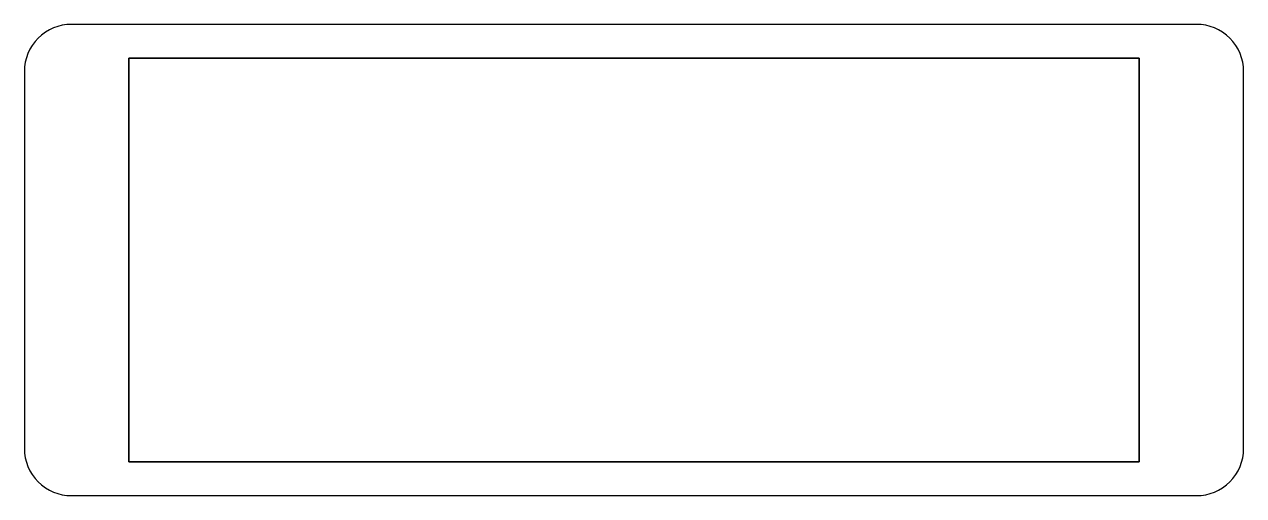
# Model space of a CAD drawing. Header units: millimetres. Extents: x -181 to 0, y -70 to 0.
import ezdxf

# ---------------------------------------------------------------- set-up
doc = ezdxf.new("R2010")
doc.units = ezdxf.units.MM
doc.layers.get('0').update_dxf_attribs({"linetype": 'CONTINUOUS'})

msp = doc.modelspace()

# ---------------------------------------------------------------- linework, layer by layer
for points in [[(0, -63), (0, -7, 0.414214), (-7, 0), (-174, 0, 0.414214), (-181, -7), (-181, -63, 0.414214), (-174, -70), (-7, -70, 0.414214)], [(-7, 0), (-174, 0, 0.414214), (-181, -7), (-181, -63, 0.414214), (-174, -70), (-7, -70, 0.414214), (0, -63), (0, -7, 0.414214)]]:
    msp.add_lwpolyline(points, format="xyb", close=True)
for points in [[(-165.5, -5), (-15.5, -5), (-15.5, -65), (-165.5, -65)], [(-15.5, -5), (-165.5, -5), (-165.5, -65), (-15.5, -65)]]:
    msp.add_lwpolyline(points, close=True)

doc.saveas('drawing.dxf')
